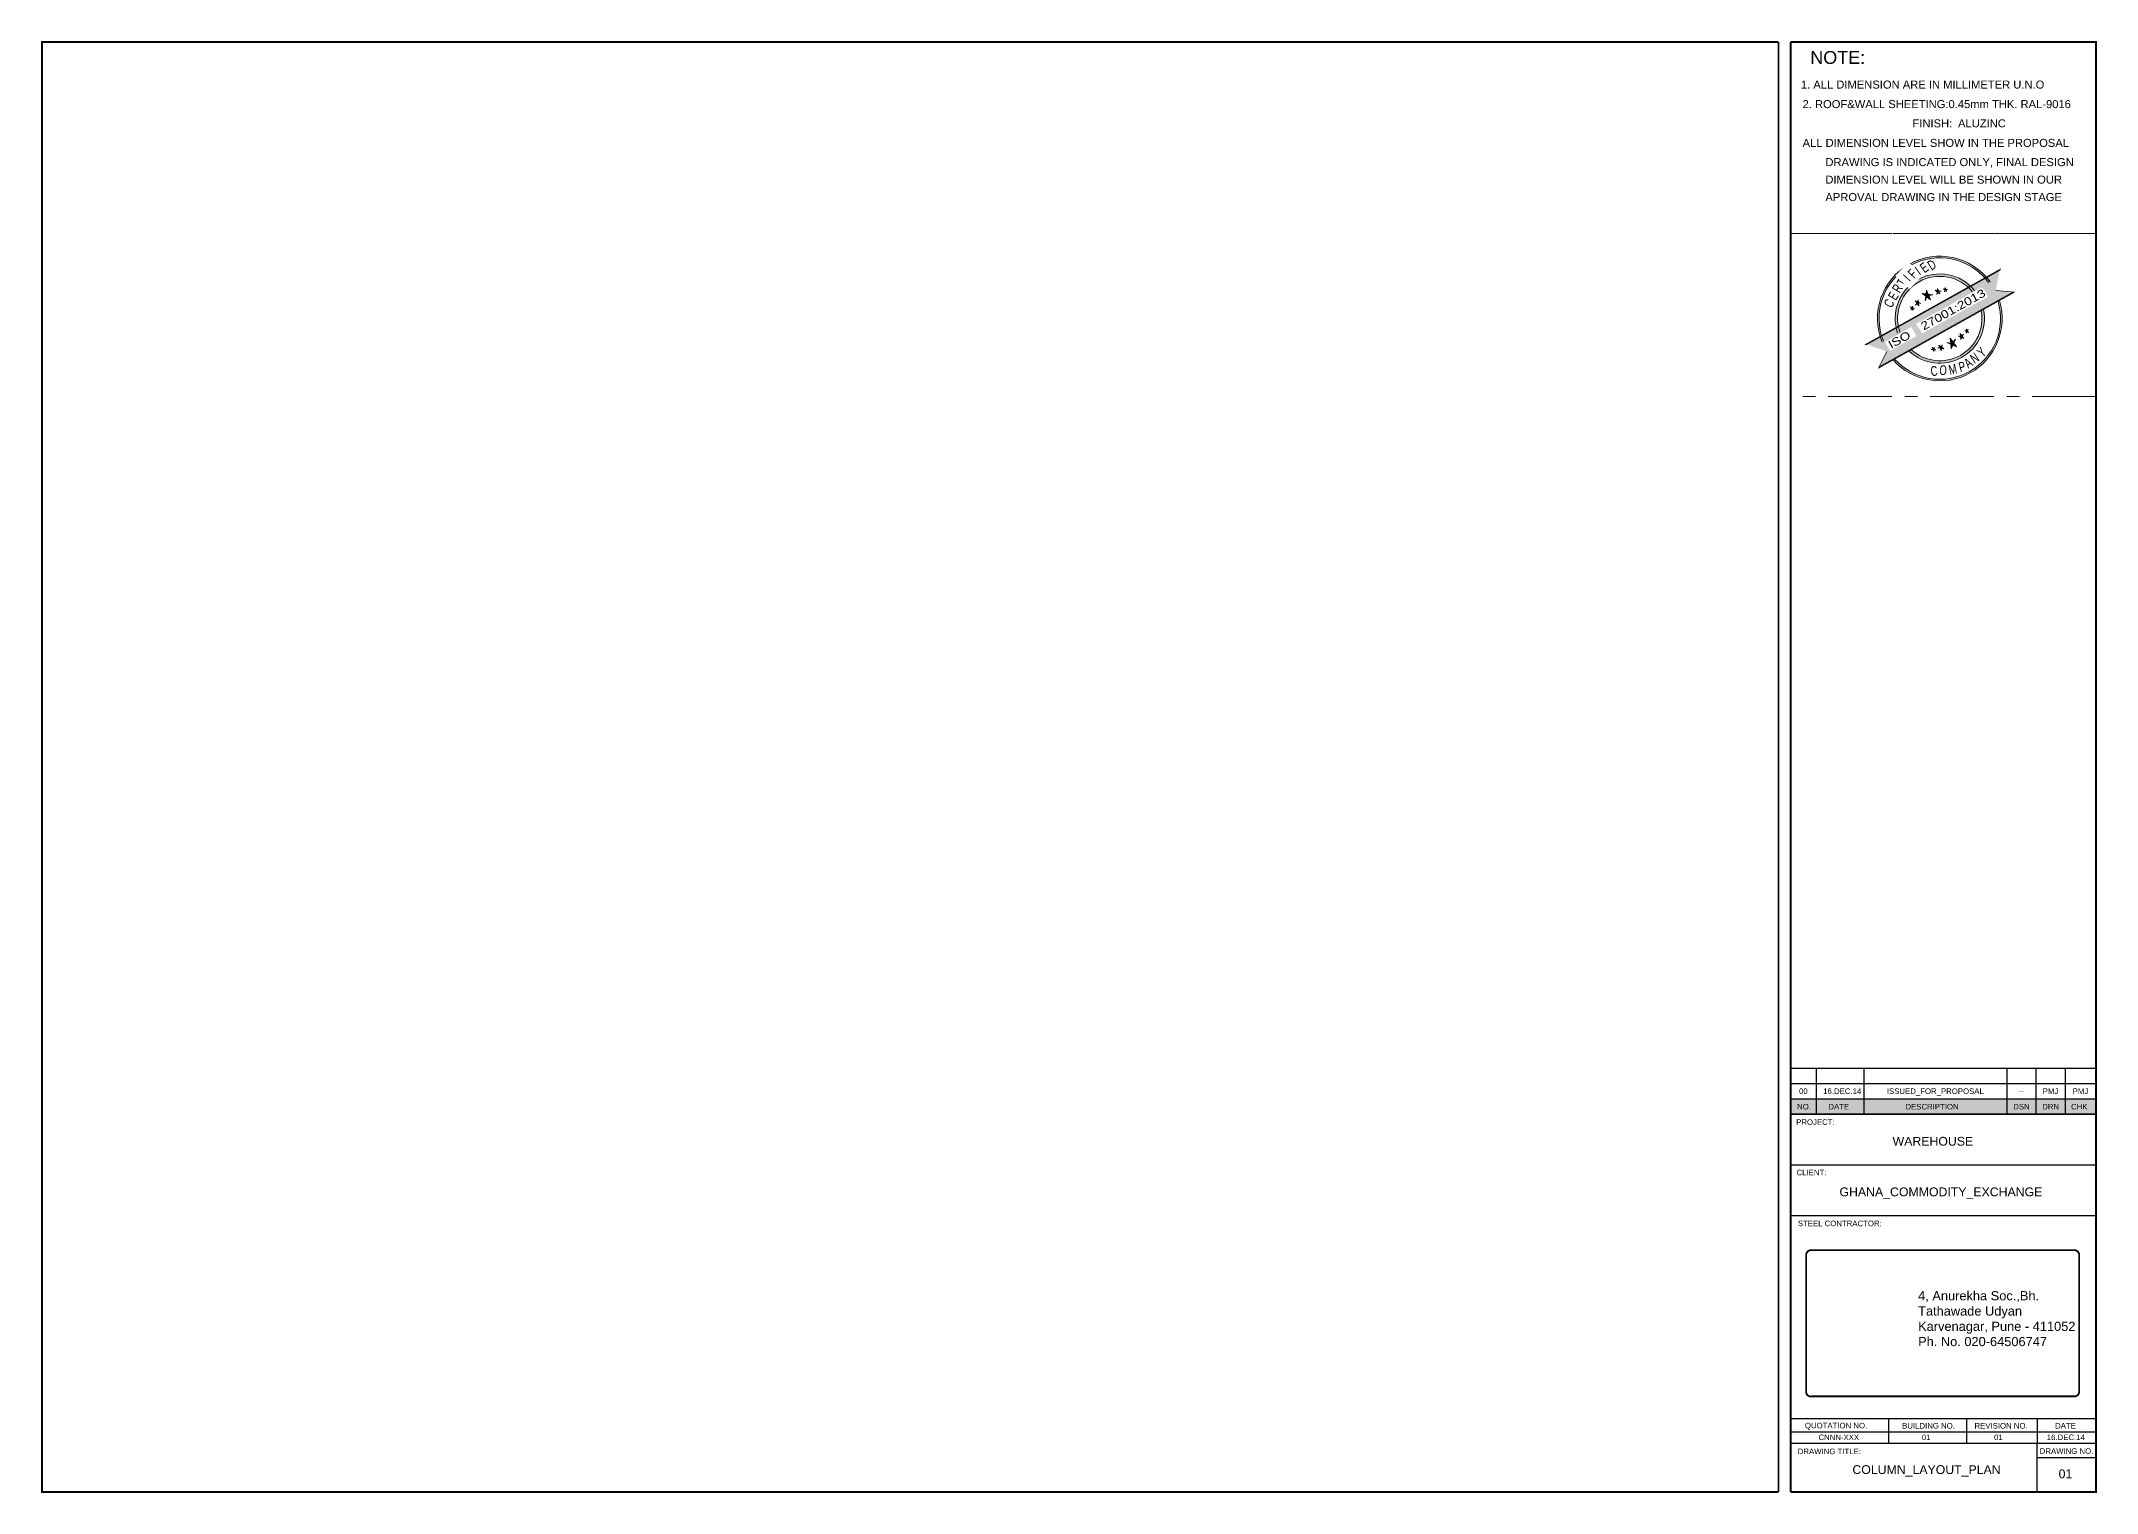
# Model space of a CAD drawing. Header units: millimetres. Extents: x 656141 to 1304589, y -54663 to 110742.
# Drawn here: x 663250 to 711820, y -54663 to -20345 of the extents above; entities that cross this region are included whole.
import ezdxf
from ezdxf.enums import TextEntityAlignment as Align

# ---------------------------------------------------------------- set-up
doc = ezdxf.new("R2010")
doc.units = ezdxf.units.MM
doc.header["$LTSCALE"] = 0.35
doc.header["$MEASUREMENT"] = 0
doc.linetypes.add('CENTER', pattern=[6884.562, 4302.852, -860.57, 860.57, -860.57])
doc.linetypes.add('CONTIN', pattern=[0, 0, 0])
doc.layers.get('0').update_dxf_attribs({"linetype": 'CONTIN'})
doc.layers.add('bORDER', color=1, linetype='CONTINUOUS', lineweight=70)
doc.layers.add('DIMENSIONS', color=7, linetype='CONTINUOUS')
doc.styles.add('ARIAL', font='arial.ttf', dxfattribs={"width": 0.7})
doc.styles.add('S', font='simplex.shx')

msp = doc.modelspace()

# ---------------------------------------------------------------- hatches: boundary and pattern name
at = {"linetype": 'ByBlock', "lineweight": 0}
h = msp.add_hatch(color=12, dxfattribs=at)
h.dxf.hatch_style = 1
h.paths.add_polyline_path([(707007, -27882.2), (707041.3, -27863, 0.7984394), (709484.2, -26498.7), (709518.6, -26479.5, -0.8032927), (707007, -27882.2)])
h.paths.add_polyline_path([(706695.8, -27322.7, -0.8004373), (709205.5, -25921.2), (709171.1, -25940.4, 0.7955175), (706730.2, -27303.5)])
h = msp.add_hatch(color=12, dxfattribs=at)
h.dxf.hatch_style = 1
h.paths.add_polyline_path([(706856.5, -27681), (706682.4, -28063.4), (709845.5, -26297), (709428.6, -26244.6), (709525.3, -25742.6), (706360.5, -27510)])
h.paths.add_polyline_path([(706813.4, -27452.6), (706935.2, -27664.9), (707557.9, -27317.2), (707436, -27104.9)], flags=16)
edge = h.paths.add_edge_path(flags=16)
edge.add_line((709095.2, -26165.2), (707545.9, -27030.4))
edge.add_line((707545.9, -27030.4), (707695.5, -27254.3))
edge.add_line((707695.5, -27254.3), (709244.8, -26389.1))
edge.add_line((709244.8, -26389.1), (709163.6, -26243.6))
h = msp.add_hatch(color=12, dxfattribs=at)
h.dxf.hatch_style = 1
h.paths.add_polyline_path([(707384.2, -27671.5), (707437.1, -27642, 0.7190712), (709088.5, -26719.7), (709141.4, -26690.2, -0.7330254)])
h.paths.add_polyline_path([(707073.5, -27111.8, -0.7292118), (708827.9, -26132.1), (708774.9, -26161.7, 0.7150667), (707126.4, -27082.2)])
h = msp.add_hatch(color=12, dxfattribs=at)
h.dxf.hatch_style = 1
h.paths.add_polyline_path([(707997.1, -26234.6), (708048.5, -26241.5), (708048.7, -26241.8), (708048.7, -26241.5), (708055.5, -26189.8), (708078.7, -26245.6), (708138.8, -26253.6), (708085, -26260.8), (708110.5, -26322.2), (708057.7, -26281.5), (708036.9, -26331.9), (708044.8, -26271.5)])
h = msp.add_hatch(color=12, dxfattribs=at)
h.dxf.hatch_style = 1
h.paths.add_polyline_path([(708192.4, -26202.3), (708227.4, -26207), (708227.6, -26207.2), (708227.6, -26207), (708232.3, -26171.6), (708248.1, -26209.8), (708289.2, -26215.3), (708252.4, -26220.1), (708269.8, -26262.1), (708233.8, -26234.3), (708219.5, -26268.8), (708224.9, -26227.5)])
h = msp.add_hatch(color=12, dxfattribs=at)
h.dxf.hatch_style = 1
h.paths.add_polyline_path([(707418.3, -26626.9), (707450.8, -26641.5), (707451, -26641.5), (707450.9, -26641.3), (707465.3, -26608.9), (707469.7, -26649.9), (707507.7, -26666.9), (707470.9, -26661), (707475.8, -26706.3), (707449.1, -26669.4), (707425.7, -26698.3), (707442.5, -26660.3)])
h = msp.add_hatch(color=12, dxfattribs=at)
h.dxf.hatch_style = 1
h.paths.add_polyline_path([(707526.2, -26485.8), (707573.9, -26507.1), (707574.2, -26507.2), (707574, -26506.9), (707595, -26459.5), (707601.5, -26519.4), (707657.2, -26544.3), (707603.2, -26535.7), (707610.4, -26601.9), (707571.3, -26548), (707537.1, -26590.2), (707561.7, -26534.7)])
h = msp.add_hatch(color=12, dxfattribs=at)
h.dxf.hatch_style = 1
h.paths.add_polyline_path([(708695.8, -27194.5), (708732.6, -27200.9), (708728.4, -27155.6), (708754.5, -27192.8), (708778.3, -27164.3), (708760.9, -27202), (708784.7, -27235.8), (708752.3, -27220.7), (708752.1, -27220.7), (708752.2, -27220.9), (708737.4, -27253.1), (708733.6, -27212)])
h = msp.add_hatch(color=12, dxfattribs=at)
h.dxf.hatch_style = 1
h.paths.add_polyline_path([(707907.7, -27634.4), (707944.6, -27630.1), (707927.8, -27587.8), (707963.4, -27616.2), (707978.2, -27581.9), (707972.1, -27623.2), (708004.3, -27648.9), (707969.3, -27643.6), (707969.2, -27643.4), (707969.1, -27643.6), (707964, -27678.9), (707948.7, -27640.5)])
h = msp.add_hatch(color=12, dxfattribs=at)
h.dxf.hatch_style = 1
h.paths.add_polyline_path([(708058.6, -27598.3), (708112.6, -27592), (708088, -27530.1), (708140.1, -27571.7), (708161.8, -27521.5), (708152.9, -27581.9), (708200, -27619.4), (708148.8, -27611.8), (708148.6, -27611.5), (708148.5, -27611.7), (708141, -27663.4), (708118.7, -27607.3)])
h = msp.add_hatch(color=12, dxfattribs=at)
h.dxf.hatch_style = 1
h.paths.add_polyline_path([(708271, -27467.1), (708365.3, -27483.6), (708354.5, -27367.3), (708421.6, -27462.8), (708482.7, -27389.7), (708438.2, -27486.4), (708499, -27573.1), (708416, -27534.5), (708415.5, -27534.3), (708415.8, -27534.9), (708377.7, -27617.4), (708368, -27512.2)])
h = msp.add_hatch(color=12, dxfattribs=at)
h.dxf.hatch_style = 1
h.paths.add_polyline_path([(708544.6, -27314.8), (708598.4, -27324.2), (708592.2, -27257.9), (708630.5, -27312.4), (708665.3, -27270.7), (708639.9, -27325.8), (708674.6, -27375.3), (708627.3, -27353.2), (708627, -27353.1), (708627.2, -27353.5), (708605.5, -27400.5), (708599.9, -27340.5)])
msp.add_hatch(color=254).paths.add_polyline_path([(704585.2, -45349.2), (711797.9, -45349.2), (711797.9, -45712.5), (704585.2, -45712.5)])

# ---------------------------------------------------------------- linework, layer by layer
at = {"color": 12, "linetype": 'Continuous', "lineweight": 5}
for p, q in [((706335.8, -27523.8), (709550.1, -25728.7)), ((706369.9, -27526.7), (709534.7, -25759.3)), ((706657.7, -28077.2), (709870.2, -26283.2)), ((706673.1, -28046.6), (709836.1, -26280.2)), ((709428.6, -26244.6), (709870.2, -26283.2)), ((706856.5, -27681), (706657.7, -28077.2))]:
    msp.add_line(p, q, dxfattribs=at)
at = {"color": 12, "linetype": 'ByBlock', "lineweight": 0}
for p, q in [((708055.5, -26189.8), (708048.7, -26241.8)), ((708078.7, -26245.6), (708055.5, -26189.8)), ((708192.4, -26202.3), (708227.6, -26207)), ((708192.4, -26202.3), (708224.9, -26227.5)), ((708224.9, -26227.5), (708219.5, -26268.8)), ((708227.4, -26207), (708227.6, -26207.2)), ((708232.3, -26171.6), (708227.6, -26207.2)), ((708248.1, -26209.8), (708232.3, -26171.6)), ((708248.1, -26209.8), (708289.2, -26215.3)), ((708252.4, -26220.1), (708289.2, -26215.3)), ((708269.8, -26262.1), (708252.4, -26220.1)), ((707418.3, -26626.9), (707451, -26641.5)), ((707442.5, -26660.3), (707418.3, -26626.9)), ((707442.5, -26660.3), (707425.7, -26698.3)), ((707449.1, -26669.4), (707425.7, -26698.3)), ((707475.8, -26706.3), (707449.1, -26669.4)), ((707465.3, -26608.9), (707450.8, -26641.5)), ((707450.9, -26641.3), (707451, -26641.5)), ((707465.3, -26608.9), (707469.7, -26649.9)), ((707469.7, -26649.9), (707507.7, -26666.9)), ((707470.9, -26661), (707475.8, -26706.3)), ((707470.9, -26661), (707507.7, -26666.9)), ((707526.2, -26485.8), (707574.2, -26507.2)), ((707561.7, -26534.7), (707526.2, -26485.8)), ((707561.7, -26534.7), (707537.1, -26590.2)), ((707571.3, -26548), (707537.1, -26590.2)), ((707610.4, -26601.9), (707571.3, -26548)), ((707595, -26459.5), (707573.9, -26507.1)), ((707574, -26506.9), (707574.2, -26507.2)), ((707595, -26459.5), (707601.5, -26519.4)), ((707601.5, -26519.4), (707657.2, -26544.3)), ((707603.2, -26535.7), (707610.4, -26601.9)), ((707603.2, -26535.7), (707657.2, -26544.3)), ((707997.1, -26234.6), (708048.7, -26241.5)), ((707997.1, -26234.6), (708044.8, -26271.5)), ((708044.8, -26271.5), (708036.9, -26331.9)), ((708057.7, -26281.5), (708036.9, -26331.9)), ((708048.5, -26241.5), (708048.7, -26241.8)), ((708057.7, -26281.5), (708110.5, -26322.2)), ((708078.7, -26245.6), (708138.8, -26253.6)), ((708085, -26260.8), (708138.8, -26253.6)), ((708110.5, -26322.2), (708085, -26260.8)), ((708233.8, -26234.3), (708219.5, -26268.8)), ((708233.8, -26234.3), (708269.8, -26262.1)), ((708733.6, -27212), (708695.8, -27194.5)), ((708732.6, -27200.9), (708695.8, -27194.5)), ((708728.4, -27155.6), (708754.5, -27192.8)), ((708732.6, -27200.9), (708728.4, -27155.6)), ((708754.5, -27192.8), (708778.3, -27164.3)), ((708760.9, -27202), (708778.3, -27164.3)), ((707944.6, -27630.1), (707907.7, -27634.4)), ((707948.7, -27640.5), (707907.7, -27634.4)), ((707927.8, -27587.8), (707944.6, -27630.1)), ((707963.4, -27616.2), (707927.8, -27587.8)), ((707948.7, -27640.5), (707964, -27678.9)), ((707963.4, -27616.2), (707978.2, -27581.9)), ((707964, -27678.9), (707969.2, -27643.4)), ((708004.3, -27648.9), (707969.1, -27643.6)), ((707969.3, -27643.6), (707969.2, -27643.4)), ((707972.1, -27623.2), (707978.2, -27581.9)), ((708004.3, -27648.9), (707972.1, -27623.2)), ((708112.6, -27592), (708058.6, -27598.3)), ((708118.7, -27607.3), (708058.6, -27598.3)), ((708088, -27530.1), (708112.6, -27592)), ((708140.1, -27571.7), (708088, -27530.1)), ((708118.7, -27607.3), (708141, -27663.4)), ((708140.1, -27571.7), (708161.8, -27521.5)), ((708141, -27663.4), (708148.6, -27611.5)), ((708200, -27619.4), (708148.5, -27611.7)), ((708148.8, -27611.8), (708148.6, -27611.5)), ((708152.9, -27581.9), (708161.8, -27521.5)), ((708200, -27619.4), (708152.9, -27581.9)), ((708368, -27512.2), (708271, -27467.1)), ((708365.3, -27483.6), (708271, -27467.1)), ((708354.5, -27367.3), (708421.6, -27462.8)), ((708365.3, -27483.6), (708354.5, -27367.3)), ((708377.7, -27617.4), (708368, -27512.2)), ((708377.7, -27617.4), (708416, -27534.5)), ((708499, -27573.1), (708415.5, -27534.3)), ((708415.8, -27534.9), (708415.5, -27534.3)), ((708421.6, -27462.8), (708482.7, -27389.7)), ((708438.2, -27486.4), (708482.7, -27389.7)), ((708438.2, -27486.4), (708499, -27573.1)), ((708599.9, -27340.5), (708544.6, -27314.8)), ((708598.4, -27324.2), (708544.6, -27314.8)), ((708592.2, -27257.9), (708630.5, -27312.4)), ((708598.4, -27324.2), (708592.2, -27257.9)), ((708605.5, -27400.5), (708599.9, -27340.5)), ((708605.5, -27400.5), (708627.3, -27353.2)), ((708674.6, -27375.3), (708627, -27353.1)), ((708627.2, -27353.5), (708627, -27353.1)), ((708630.5, -27312.4), (708665.3, -27270.7)), ((708639.9, -27325.8), (708665.3, -27270.7)), ((708639.9, -27325.8), (708674.6, -27375.3)), ((708737.4, -27253.1), (708733.6, -27212)), ((708737.4, -27253.1), (708752.3, -27220.7)), ((708784.7, -27235.8), (708752.1, -27220.7)), ((708752.2, -27220.9), (708752.1, -27220.7)), ((708760.9, -27202), (708784.7, -27235.8))]:
    msp.add_line(p, q, dxfattribs=at)
at = {"color": 7}
for p, q in [((704585.2, -44622.5), (711797.9, -44622.5)), ((705186.7, -44622.5), (705186.7, -45712.5)), ((706317.1, -44622.5), (706317.1, -45712.5)), ((709688.9, -44622.5), (709688.9, -45712.5)), ((710378.5, -44622.5), (710378.5, -45712.5)), ((711066.9, -44622.5), (711066.9, -45712.5)), ((704585.2, -44985.8), (711797.9, -44985.8)), ((704585.2, -45712.5), (711797.9, -45712.5)), ((704585.2, -46905), (711797.9, -46905)), ((704585.2, -48108.4), (711797.9, -48108.4)), ((704585.2, -52908.2), (711797.9, -52908.2)), ((704585.2, -52908.2), (711793.1, -52908.2)), ((706893.1, -52908.2), (706893.1, -53490.2)), ((708735.1, -52908.2), (708735.1, -53490.2)), ((710408.8, -52908.2), (710408.8, -53490.2)), ((711793.1, -52908.2), (711793.1, -54626.1)), ((711797.9, -53224.5), (704585.2, -53224.5)), ((704585.2, -53490.2), (711793.1, -53490.2)), ((710408.8, -54641.4), (710408.8, -53490.2)), ((710408.8, -53823.3), (711793.1, -53823.3))]:
    msp.add_line(p, q, dxfattribs=at)
at = {"linetype": 'CENTER', "lineweight": 0}
msp.add_lwpolyline([(704585.2, -20366.9), (711797.9, -20366.9), (711797.9, -24895.3), (704585.2, -24895.3)], close=True, dxfattribs=at)
at = {"color": 12, "linetype": 'ByBlock', "lineweight": 0}
for radius, start, end in [(1473, 36.21858, 202.14398), (1434.6, 36.40793, 201.95462), (1055.2, 39.02854, 199.33402), (997.6, 39.60326, 198.75929), (1473, 221.63196, 16.7306), (1434.6, 221.97079, 16.39177), (1055.2, 226.69655, 11.666), (997.6, 227.74363, 10.61892)]:
    msp.add_arc((708107.9, -26903.6), radius, start, end, dxfattribs=at)
at = {"layer": 'bORDER', "color": 5, "const_width": 43.3}
for points in [[(704296.7, -20366.9), (663271.2, -20366.9), (663271.2, -54641.4), (704296.7, -54641.4)], [(704296.7, -20366.9), (704296.7, -54641.4)], [(704585.2, -54641.4), (711797.9, -54641.4), (711797.9, -20366.9), (704585.2, -20366.9)], [(704585.2, -20366.9), (704585.2, -54641.4)]]:
    msp.add_lwpolyline(points, dxfattribs=at)
msp.add_lwpolyline([(705066.3, -48925.2), (711287.2, -48925.2, -0.4142136), (711401.5, -49039.5), (711401.5, -52267.8, -0.4142136), (711287.2, -52382.1), (705066.3, -52382.1, -0.4883298), (704952, -52267.8), (704952, -49039.5, -0.1989124), (704985.5, -48958.7, -0.1989124), (705066.3, -48925.2, -0.5870466)], format="xyb", dxfattribs=at)
at = {"layer": 'DIMENSIONS', "color": 7, "linetype": 'Continuous'}
msp.add_lwpolyline([(704585.2, -45349.2), (711797.9, -45349.2), (711797.9, -45712.5), (704585.2, -45712.5)], close=True, dxfattribs=at)

# ---------------------------------------------------------------- texts
at = {"color": 7, "style": 'ARIAL'}
for s, height, p in [('NOTE:', 303.96, (705047.7, -20884)), ('1. ALL DIMENSION ARE IN MILLIMETER U.N.O', 189.019, (704826.9, -21467.6)), ('2. ROOF&WALL SHEETING:0.45mm THK. RAL-9016', 189.019, (704866.3, -21929.3)), ('FINISH:', 189.02, (707462.3, -22384.3)), ('ALUZINC', 189.02, (708539.4, -22384.3)), ('ALL DIMENSION LEVEL SHOW IN THE PROPOSAL ', 189.019, (704866.3, -22845.8)), ('DRAWING IS INDICATED ONLY, FINAL DESIGN ', 189.019, (705405.1, -23300.8)), ('DIMENSION LEVEL WILL BE SHOWN IN OUR', 189.019, (705405.1, -23714.1)), ('APROVAL DRAWING IN THE DESIGN STAGE', 189.019, (705405.1, -24127.1))]:
    msp.add_text(s, height=height, dxfattribs=at).set_placement(p)
at = {"color": 12, "linetype": 'Continuous', "lineweight": 5, "style": 'ARIAL', "width": 1.2}
for s, p in [('27001:2013', (707726.7, -27188.3)), ('ISO ', (706956.9, -27622.9))]:
    msp.add_text(s, height=192, rotation=29.18128, dxfattribs=at).set_placement(p)
at = {"style": 'ARIAL'}
for s, height, p in [('NO.', 131.68, (704738, -45599.3)), ('DATE', 131.68, (705476.2, -45599.2)), ('DESCRIPTION', 131.682, (707296.2, -45599.3)), ('DSN', 131.68, (709843.7, -45599.2)), ('DRN', 131.68, (710527.9, -45599.2)), ('CHK', 131.68, (711209.3, -45599.2)), ('PROJECT:', 131.68, (704714.1, -45962.6)), ('CLIENT:', 131.68, (704724.2, -47155.1)), ('STEEL CONTRACTOR:', 131.682, (704754.2, -48358.5)), ('QUOTATION NO.', 131.682, (704921.8, -53138.3)), ('BUILDING NO.', 131.682, (707218.2, -53142.3)), ('REVISION NO.', 131.682, (708927.6, -53142.3)), ('DATE', 131.68, (710832.8, -53142.2)), ('DRAWING TITLE:', 131.682, (704752.5, -53747.3)), ('DRAWING NO.', 131.682, (710468.9, -53740))]:
    msp.add_text(s, height=height, dxfattribs=at).set_placement(p)
at = {"color": 12, "linetype": 'ByBlock', "lineweight": 0, "char_height": 230.4, "style": 'ARIAL'}
for s, insert, width, attachment_point, rotation in [('R', (706965.3, -26203.2), 216.96, 1, 60.03527), ('T', (707079.8, -26052.8), 216.96, 1, 60.03527), ('C', (706769.1, -26555.8), 216.96, 1, 60.03527), ('E', (706871.5, -26376.3), 216.96, 1, 60.03527), ('Y', (709231.3, -27737.7), 216.96, 9, 41.5797), ('C', (707906.7, -28272.7), 216.96, 7, 7.21076), ('O', (708091.4, -28236.8), 216.96, 7, 356.11704), ('M', (708347.1, -28234.8), 216.96, 7, 12.7378), ('P', (708591.6, -28172.9), 162.816, 7, 15.02606), ('A', (708904.9, -28006.2), 216.96, 9, 33.93507), ('N', (709060.4, -27886), 216.96, 9, 33.93507)]:
    msp.add_mtext(s, dxfattribs=dict(at, insert=insert, width=width, attachment_point=attachment_point, rotation=rotation))
at = {"insert": (707595.9, -49894.3), "char_height": 216.573, "width": 4141.131, "attachment_point": 1, "style": 'S'}
msp.add_mtext('{\\fArial|b0|i0|c0|p34;4, Anurekha Soc.,Bh. Tathawade Udyan\\PKarvenagar, Pune - 411052 Ph. No. 020-64506747}', dxfattribs=at)
at = {"style": 'ARIAL'}
for tag, text, height, p in [('00', '00', 131.68, (704885.9, -45167.5)), ('16.DEC.14', '16.DEC.14', 131.68, (705803.2, -45167.5)), ('ISSUED_FOR_PROPOSAL', 'ISSUED FOR PROPOSAL', 131.682, (708003, -45167.5)), ('PMJ', 'KSP', 131.68, (710723.5, -45167.5)), ('PMJ', 'TVS', 131.68, (711431.5, -45167.5)), ('--', 'RSG', 131.68, (710033.7, -45167.5)), ('WAREHOUSE', 'WAREHOUSE', 207.92, (707945, -46351.5)), ('GHANA_COMMODITY_EXCHANGE', 'GHANA COMMODITY EXCHANGE', 207.919, (708134.7, -47547.6)), ('CNNN-XXX', 'CNNN-XXX', 131.68, (705722.1, -53349)), ('01', '01', 131.68, (707784.3, -53349)), ('01', '01', 131.68, (709492.9, -53349)), ('16.DEC.14', '16.DEC.14', 131.68, (711085, -53349)), ('COLUMN_LAYOUT_PLAN', 'COLUMN_LAYOUT_PLAN', 207.919, (707794.3, -54112.5)), ('01', '01', 207.92, (711076.9, -54211.3))]:
    msp.add_attdef(tag, text=text, height=height, dxfattribs=at).set_placement(p, align=Align.MIDDLE_CENTER)

# ---------------------------------------------------------------- next in the draw order: texts
at = {"color": 12, "linetype": 'ByBlock', "lineweight": 0, "insert": (707222.9, -25887.6), "char_height": 230.4, "width": 216.96, "attachment_point": 1, "rotation": 47.37465, "style": 'ARIAL', "bg_fill": 2}
msp.add_mtext('I', dxfattribs=at)

# ---------------------------------------------------------------- next in the draw order: hatches: boundary and pattern name
at = {"linetype": 'ByBlock', "lineweight": 0}
h = msp.add_hatch(color=12, dxfattribs=at)
h.dxf.hatch_style = 1
h.paths.add_polyline_path([(707692, -26310.6), (707782, -26322.7), (707782.4, -26323.2), (707782.5, -26322.7), (707794.4, -26232), (707835, -26329.8), (707940.5, -26344), (707846, -26356.4), (707890.7, -26464.2), (707798.3, -26392.8), (707761.6, -26481.3), (707775.6, -26375.2)])

# ---------------------------------------------------------------- next in the draw order: linework, layer by layer
at = {"color": 12, "linetype": 'ByBlock', "lineweight": 0}
for p, q in [((707692, -26310.6), (707782.5, -26322.7)), ((707692, -26310.6), (707775.6, -26375.2)), ((707775.6, -26375.2), (707761.6, -26481.3)), ((707798.3, -26392.8), (707761.6, -26481.3)), ((707782, -26322.7), (707782.4, -26323.2)), ((707794.4, -26232), (707782.4, -26323.2)), ((707835, -26329.8), (707794.4, -26232)), ((707798.3, -26392.8), (707890.7, -26464.2)), ((707835, -26329.8), (707940.5, -26344)), ((707846, -26356.4), (707940.5, -26344)), ((707890.7, -26464.2), (707846, -26356.4))]:
    msp.add_line(p, q, dxfattribs=at)
at = {"linetype": 'CENTER', "lineweight": 0}
msp.add_lwpolyline([(704585.2, -24895.3), (711797.9, -24895.3), (711797.9, -28747.5), (704585.2, -28747.5)], close=True, dxfattribs=at)

# ---------------------------------------------------------------- next in the draw order: texts
at = {"color": 12, "linetype": 'ByBlock', "lineweight": 0, "char_height": 230.4, "width": 216.96, "attachment_point": 1, "style": 'ARIAL'}
for s, insert, rotation in [('F', (707331.1, -25813), 47.37465), ('I', (707494.4, -25697.7), 35.48599), ('E', (707612.1, -25648.7), 35.48599), ('D', (707788.5, -25581.3), 33.19538)]:
    msp.add_mtext(s, dxfattribs=dict(at, insert=insert, rotation=rotation))

doc.saveas('drawing.dxf')
